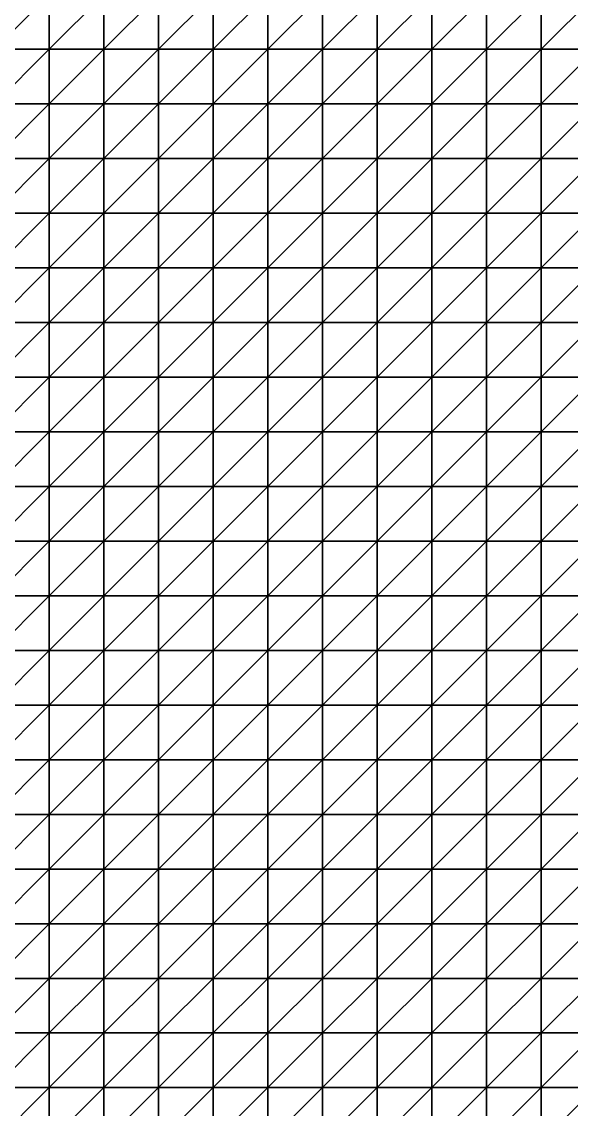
# Model space of a CAD drawing. Header units: metres. Extents: x 351000 to 353000, y 7455000 to 7457000.
# Drawn here: x 351987.5 to 352238.7, y 7455490.1 to 7455987.5 of the extents above; entities that cross this region are included whole.
import ezdxf

# ---------------------------------------------------------------- set-up
doc = ezdxf.new("R2010")
doc.units = ezdxf.units.M

msp = doc.modelspace()

# ---------------------------------------------------------------- linework, layer by layer
at = {"layer": 'TOPOGRAPHY'}
for points in [[(351975, 7455975, 1297.24), (352000, 7455975, 1298.04), (352000, 7456000, 1296.01)], [(351975, 7455975, 1297.24), (352000, 7456000, 1296.01), (351975, 7456000, 1295.95)], [(352000, 7455975, 1298.04), (352025, 7455975, 1298.79), (352025, 7456000, 1295.95)], [(352000, 7455975, 1298.04), (352025, 7456000, 1295.95), (352000, 7456000, 1296.01)], [(352025, 7455975, 1298.79), (352050, 7455975, 1299.53), (352050, 7456000, 1295.9)], [(352025, 7455975, 1298.79), (352050, 7456000, 1295.9), (352025, 7456000, 1295.95)], [(352050, 7455975, 1299.53), (352075, 7455975, 1300.34), (352075, 7456000, 1296)], [(352050, 7455975, 1299.53), (352075, 7456000, 1296), (352050, 7456000, 1295.9)], [(352075, 7455975, 1300.34), (352100, 7455975, 1301.33), (352100, 7456000, 1296.4)], [(352075, 7455975, 1300.34), (352100, 7456000, 1296.4), (352075, 7456000, 1296)], [(352100, 7455975, 1301.33), (352125, 7455975, 1302.6), (352125, 7456000, 1297.26)], [(352100, 7455975, 1301.33), (352125, 7456000, 1297.26), (352100, 7456000, 1296.4)], [(352125, 7455975, 1302.6), (352150, 7455975, 1304.25), (352150, 7456000, 1298.68)], [(352125, 7455975, 1302.6), (352150, 7456000, 1298.68), (352125, 7456000, 1297.26)], [(352150, 7455975, 1304.25), (352175, 7455975, 1306.33), (352175, 7456000, 1300.75)], [(352150, 7455975, 1304.25), (352175, 7456000, 1300.75), (352150, 7456000, 1298.68)], [(352175, 7455975, 1306.33), (352200, 7455975, 1308.88), (352200, 7456000, 1303.46)], [(352175, 7455975, 1306.33), (352200, 7456000, 1303.46), (352175, 7456000, 1300.75)], [(352200, 7455975, 1308.88), (352225, 7455975, 1311.85), (352225, 7456000, 1306.78)], [(352200, 7455975, 1308.88), (352225, 7456000, 1306.78), (352200, 7456000, 1303.46)], [(352225, 7455975, 1311.85), (352250, 7455975, 1315.17), (352250, 7456000, 1310.56)], [(352225, 7455975, 1311.85), (352250, 7456000, 1310.56), (352225, 7456000, 1306.78)], [(351975, 7455950, 1299.24), (352000, 7455950, 1301), (352000, 7455975, 1298.04)], [(351975, 7455950, 1299.24), (352000, 7455975, 1298.04), (351975, 7455975, 1297.24)], [(352000, 7455950, 1301), (352025, 7455950, 1302.71), (352025, 7455975, 1298.79)], [(352000, 7455950, 1301), (352025, 7455975, 1298.79), (352000, 7455975, 1298.04)], [(352025, 7455950, 1302.71), (352050, 7455950, 1304.37), (352050, 7455975, 1299.53)], [(352025, 7455950, 1302.71), (352050, 7455975, 1299.53), (352025, 7455975, 1298.79)], [(352050, 7455950, 1304.37), (352075, 7455950, 1305.96), (352075, 7455975, 1300.34)], [(352050, 7455950, 1304.37), (352075, 7455975, 1300.34), (352050, 7455975, 1299.53)], [(352075, 7455950, 1305.96), (352100, 7455950, 1307.53), (352100, 7455975, 1301.33)], [(352075, 7455950, 1305.96), (352100, 7455975, 1301.33), (352075, 7455975, 1300.34)], [(352100, 7455950, 1307.53), (352125, 7455950, 1309.12), (352125, 7455975, 1302.6)], [(352100, 7455950, 1307.53), (352125, 7455975, 1302.6), (352100, 7455975, 1301.33)], [(352125, 7455950, 1309.12), (352150, 7455950, 1310.81), (352150, 7455975, 1304.25)], [(352125, 7455950, 1309.12), (352150, 7455975, 1304.25), (352125, 7455975, 1302.6)], [(352150, 7455950, 1310.81), (352175, 7455950, 1312.66), (352175, 7455975, 1306.33)], [(352150, 7455950, 1310.81), (352175, 7455975, 1306.33), (352150, 7455975, 1304.25)], [(352175, 7455950, 1312.66), (352200, 7455950, 1314.7), (352200, 7455975, 1308.88)], [(352175, 7455950, 1312.66), (352200, 7455975, 1308.88), (352175, 7455975, 1306.33)], [(352200, 7455950, 1314.7), (352225, 7455950, 1316.95), (352225, 7455975, 1311.85)], [(352200, 7455950, 1314.7), (352225, 7455975, 1311.85), (352200, 7455975, 1308.88)], [(352225, 7455950, 1316.95), (352250, 7455950, 1319.38), (352250, 7455975, 1315.17)], [(352225, 7455950, 1316.95), (352250, 7455975, 1315.17), (352225, 7455975, 1311.85)], [(351975, 7455925, 1301.97), (352000, 7455925, 1304.71), (352000, 7455950, 1301)], [(351975, 7455925, 1301.97), (352000, 7455950, 1301), (351975, 7455950, 1299.24)], [(352000, 7455925, 1304.71), (352025, 7455925, 1307.4), (352025, 7455950, 1302.71)], [(352000, 7455925, 1304.71), (352025, 7455950, 1302.71), (352000, 7455950, 1301)], [(352025, 7455925, 1307.4), (352050, 7455925, 1309.93), (352050, 7455950, 1304.37)], [(352025, 7455925, 1307.4), (352050, 7455950, 1304.37), (352025, 7455950, 1302.71)], [(352050, 7455925, 1309.93), (352075, 7455925, 1312.22), (352075, 7455950, 1305.96)], [(352050, 7455925, 1309.93), (352075, 7455950, 1305.96), (352050, 7455950, 1304.37)], [(352075, 7455925, 1312.22), (352100, 7455925, 1314.24), (352100, 7455950, 1307.53)], [(352075, 7455925, 1312.22), (352100, 7455950, 1307.53), (352075, 7455950, 1305.96)], [(352100, 7455925, 1314.24), (352125, 7455925, 1315.99), (352125, 7455950, 1309.12)], [(352100, 7455925, 1314.24), (352125, 7455950, 1309.12), (352100, 7455950, 1307.53)], [(352125, 7455925, 1315.99), (352150, 7455925, 1317.52), (352150, 7455950, 1310.81)], [(352125, 7455925, 1315.99), (352150, 7455950, 1310.81), (352125, 7455950, 1309.12)], [(352150, 7455925, 1317.52), (352175, 7455925, 1318.89), (352175, 7455950, 1312.66)], [(352150, 7455925, 1317.52), (352175, 7455950, 1312.66), (352150, 7455950, 1310.81)], [(352175, 7455925, 1318.89), (352200, 7455925, 1320.16), (352200, 7455950, 1314.7)], [(352175, 7455925, 1318.89), (352200, 7455950, 1314.7), (352175, 7455950, 1312.66)], [(352200, 7455925, 1320.16), (352225, 7455925, 1321.42), (352225, 7455950, 1316.95)], [(352200, 7455925, 1320.16), (352225, 7455950, 1316.95), (352200, 7455950, 1314.7)], [(352225, 7455925, 1321.42), (352250, 7455925, 1322.69), (352250, 7455950, 1319.38)], [(352225, 7455925, 1321.42), (352250, 7455950, 1319.38), (352225, 7455950, 1316.95)], [(351975, 7455900, 1305.2), (352000, 7455900, 1308.76), (352000, 7455925, 1304.71)], [(351975, 7455900, 1305.2), (352000, 7455925, 1304.71), (351975, 7455925, 1301.97)], [(352000, 7455900, 1308.76), (352025, 7455900, 1312.24), (352025, 7455925, 1307.4)], [(352000, 7455900, 1308.76), (352025, 7455925, 1307.4), (352000, 7455925, 1304.71)], [(352025, 7455900, 1312.24), (352050, 7455900, 1315.44), (352050, 7455925, 1309.93)], [(352025, 7455900, 1312.24), (352050, 7455925, 1309.93), (352025, 7455925, 1307.4)], [(352050, 7455900, 1315.44), (352075, 7455900, 1318.23), (352075, 7455925, 1312.22)], [(352050, 7455900, 1315.44), (352075, 7455925, 1312.22), (352050, 7455925, 1309.93)], [(352075, 7455900, 1318.23), (352100, 7455900, 1320.51), (352100, 7455925, 1314.24)], [(352075, 7455900, 1318.23), (352100, 7455925, 1314.24), (352075, 7455925, 1312.22)], [(352100, 7455900, 1320.51), (352125, 7455900, 1322.25), (352125, 7455925, 1315.99)], [(352100, 7455900, 1320.51), (352125, 7455925, 1315.99), (352100, 7455925, 1314.24)], [(352125, 7455900, 1322.25), (352150, 7455900, 1323.46), (352150, 7455925, 1317.52)], [(352125, 7455900, 1322.25), (352150, 7455925, 1317.52), (352125, 7455925, 1315.99)], [(352150, 7455900, 1323.46), (352175, 7455900, 1324.21), (352175, 7455925, 1318.89)], [(352150, 7455900, 1323.46), (352175, 7455925, 1318.89), (352150, 7455925, 1317.52)], [(352175, 7455900, 1324.21), (352200, 7455900, 1324.6), (352200, 7455925, 1320.16)], [(352175, 7455900, 1324.21), (352200, 7455925, 1320.16), (352175, 7455925, 1318.89)], [(352200, 7455900, 1324.6), (352225, 7455900, 1324.76), (352225, 7455925, 1321.42)], [(352200, 7455900, 1324.6), (352225, 7455925, 1321.42), (352200, 7455925, 1320.16)], [(352225, 7455900, 1324.76), (352250, 7455900, 1324.8), (352250, 7455925, 1322.69)], [(352225, 7455900, 1324.76), (352250, 7455925, 1322.69), (352225, 7455925, 1321.42)], [(351975, 7455875, 1308.44), (352000, 7455875, 1312.5), (352000, 7455900, 1308.76)], [(351975, 7455875, 1308.44), (352000, 7455900, 1308.76), (351975, 7455900, 1305.2)], [(352000, 7455875, 1312.5), (352025, 7455875, 1316.45), (352025, 7455900, 1312.24)], [(352000, 7455875, 1312.5), (352025, 7455900, 1312.24), (352000, 7455900, 1308.76)], [(352025, 7455875, 1316.45), (352050, 7455875, 1320.04), (352050, 7455900, 1315.44)], [(352025, 7455875, 1316.45), (352050, 7455900, 1315.44), (352025, 7455900, 1312.24)], [(352050, 7455875, 1320.04), (352075, 7455875, 1323.08), (352075, 7455900, 1318.23)], [(352050, 7455875, 1320.04), (352075, 7455900, 1318.23), (352050, 7455900, 1315.44)], [(352075, 7455875, 1323.08), (352100, 7455875, 1325.44), (352100, 7455900, 1320.51)], [(352075, 7455875, 1323.08), (352100, 7455900, 1320.51), (352075, 7455900, 1318.23)], [(352100, 7455875, 1325.44), (352125, 7455875, 1327.03), (352125, 7455900, 1322.25)], [(352100, 7455875, 1325.44), (352125, 7455900, 1322.25), (352100, 7455900, 1320.51)], [(352125, 7455875, 1327.03), (352150, 7455875, 1327.87), (352150, 7455900, 1323.46)], [(352125, 7455875, 1327.03), (352150, 7455900, 1323.46), (352125, 7455900, 1322.25)], [(352150, 7455875, 1327.87), (352175, 7455875, 1328.02), (352175, 7455900, 1324.21)], [(352150, 7455875, 1327.87), (352175, 7455900, 1324.21), (352150, 7455900, 1323.46)], [(352175, 7455875, 1328.02), (352200, 7455875, 1327.6), (352200, 7455900, 1324.6)], [(352175, 7455875, 1328.02), (352200, 7455900, 1324.6), (352175, 7455900, 1324.21)], [(352200, 7455875, 1327.6), (352225, 7455875, 1326.78), (352225, 7455900, 1324.76)], [(352200, 7455875, 1327.6), (352225, 7455900, 1324.76), (352200, 7455900, 1324.6)], [(352225, 7455875, 1326.78), (352250, 7455875, 1325.74), (352250, 7455900, 1324.8)], [(352225, 7455875, 1326.78), (352250, 7455900, 1324.8), (352225, 7455900, 1324.76)], [(351975, 7455850, 1311.06), (352000, 7455850, 1315.22), (352000, 7455875, 1312.5)], [(351975, 7455850, 1311.06), (352000, 7455875, 1312.5), (351975, 7455875, 1308.44)], [(352000, 7455850, 1315.22), (352025, 7455850, 1319.26), (352025, 7455875, 1316.45)], [(352000, 7455850, 1315.22), (352025, 7455875, 1316.45), (352000, 7455875, 1312.5)], [(352025, 7455850, 1319.26), (352050, 7455850, 1322.93), (352050, 7455875, 1320.04)], [(352025, 7455850, 1319.26), (352050, 7455875, 1320.04), (352025, 7455875, 1316.45)], [(352050, 7455850, 1322.93), (352075, 7455850, 1326), (352075, 7455875, 1323.08)], [(352050, 7455850, 1322.93), (352075, 7455875, 1323.08), (352050, 7455875, 1320.04)], [(352075, 7455850, 1326), (352100, 7455850, 1328.3), (352100, 7455875, 1325.44)], [(352075, 7455850, 1326), (352100, 7455875, 1325.44), (352075, 7455875, 1323.08)], [(352100, 7455850, 1328.3), (352125, 7455850, 1329.74), (352125, 7455875, 1327.03)], [(352100, 7455850, 1328.3), (352125, 7455875, 1327.03), (352100, 7455875, 1325.44)], [(352125, 7455850, 1329.74), (352150, 7455850, 1330.29), (352150, 7455875, 1327.87)], [(352125, 7455850, 1329.74), (352150, 7455875, 1327.87), (352125, 7455875, 1327.03)], [(352150, 7455850, 1330.29), (352175, 7455850, 1330.02), (352175, 7455875, 1328.02)], [(352150, 7455850, 1330.29), (352175, 7455875, 1328.02), (352150, 7455875, 1327.87)], [(352175, 7455850, 1330.02), (352200, 7455850, 1329.06), (352200, 7455875, 1327.6)], [(352175, 7455850, 1330.02), (352200, 7455875, 1327.6), (352175, 7455875, 1328.02)], [(352200, 7455850, 1329.06), (352225, 7455850, 1327.58), (352225, 7455875, 1326.78)], [(352200, 7455850, 1329.06), (352225, 7455875, 1326.78), (352200, 7455875, 1327.6)], [(352225, 7455850, 1327.58), (352250, 7455850, 1325.8), (352250, 7455875, 1325.74)], [(352225, 7455850, 1327.58), (352250, 7455875, 1325.74), (352225, 7455875, 1326.78)], [(351975, 7455825, 1312.47), (352000, 7455825, 1316.32), (352000, 7455850, 1315.22)], [(351975, 7455825, 1312.47), (352000, 7455850, 1315.22), (351975, 7455850, 1311.06)], [(352000, 7455825, 1316.32), (352025, 7455825, 1320.12), (352025, 7455850, 1319.26)], [(352000, 7455825, 1316.32), (352025, 7455850, 1319.26), (352000, 7455850, 1315.22)], [(352025, 7455825, 1320.12), (352050, 7455825, 1323.6), (352050, 7455850, 1322.93)], [(352025, 7455825, 1320.12), (352050, 7455850, 1322.93), (352025, 7455850, 1319.26)], [(352050, 7455825, 1323.6), (352075, 7455825, 1326.55), (352075, 7455850, 1326)], [(352050, 7455825, 1323.6), (352075, 7455850, 1326), (352050, 7455850, 1322.93)], [(352075, 7455825, 1326.55), (352100, 7455825, 1328.78), (352100, 7455850, 1328.3)], [(352075, 7455825, 1326.55), (352100, 7455850, 1328.3), (352075, 7455850, 1326)], [(352100, 7455825, 1328.78), (352125, 7455825, 1330.16), (352125, 7455850, 1329.74)], [(352100, 7455825, 1328.78), (352125, 7455850, 1329.74), (352100, 7455850, 1328.3)], [(352125, 7455825, 1330.16), (352150, 7455825, 1330.66), (352150, 7455850, 1330.29)], [(352125, 7455825, 1330.16), (352150, 7455850, 1330.29), (352125, 7455850, 1329.74)], [(352150, 7455825, 1330.66), (352175, 7455825, 1330.3), (352175, 7455850, 1330.02)], [(352150, 7455825, 1330.66), (352175, 7455850, 1330.02), (352150, 7455850, 1330.29)], [(352175, 7455825, 1330.3), (352200, 7455825, 1329.19), (352200, 7455850, 1329.06)], [(352175, 7455825, 1330.3), (352200, 7455850, 1329.06), (352175, 7455850, 1330.02)], [(352200, 7455825, 1329.19), (352225, 7455825, 1327.5), (352225, 7455850, 1327.58)], [(352200, 7455825, 1329.19), (352225, 7455850, 1327.58), (352200, 7455850, 1329.06)], [(352225, 7455825, 1327.5), (352250, 7455825, 1325.44), (352250, 7455850, 1325.8)], [(352225, 7455825, 1327.5), (352250, 7455850, 1325.8), (352225, 7455850, 1327.58)], [(351975, 7455800, 1312.24), (352000, 7455800, 1315.48), (352000, 7455825, 1316.32)], [(351975, 7455800, 1312.24), (352000, 7455825, 1316.32), (351975, 7455825, 1312.47)], [(352000, 7455800, 1315.48), (352025, 7455800, 1318.79), (352025, 7455825, 1320.12)], [(352000, 7455800, 1315.48), (352025, 7455825, 1320.12), (352000, 7455825, 1316.32)], [(352025, 7455800, 1318.79), (352050, 7455800, 1321.95), (352050, 7455825, 1323.6)], [(352025, 7455800, 1318.79), (352050, 7455825, 1323.6), (352025, 7455825, 1320.12)], [(352050, 7455800, 1321.95), (352075, 7455800, 1324.73), (352075, 7455825, 1326.55)], [(352050, 7455800, 1321.95), (352075, 7455825, 1326.55), (352050, 7455825, 1323.6)], [(352075, 7455800, 1324.73), (352100, 7455800, 1326.97), (352100, 7455825, 1328.78)], [(352075, 7455800, 1324.73), (352100, 7455825, 1328.78), (352075, 7455825, 1326.55)], [(352100, 7455800, 1326.97), (352125, 7455800, 1328.5), (352125, 7455825, 1330.16)], [(352100, 7455800, 1326.97), (352125, 7455825, 1330.16), (352100, 7455825, 1328.78)], [(352125, 7455800, 1328.5), (352150, 7455800, 1329.25), (352150, 7455825, 1330.66)], [(352125, 7455800, 1328.5), (352150, 7455825, 1330.66), (352125, 7455825, 1330.16)], [(352150, 7455800, 1329.25), (352175, 7455800, 1329.2), (352175, 7455825, 1330.3)], [(352150, 7455800, 1329.25), (352175, 7455825, 1330.3), (352150, 7455825, 1330.66)], [(352175, 7455800, 1329.2), (352200, 7455800, 1328.4), (352200, 7455825, 1329.19)], [(352175, 7455800, 1329.2), (352200, 7455825, 1329.19), (352175, 7455825, 1330.3)], [(352200, 7455800, 1328.4), (352225, 7455800, 1326.98), (352225, 7455825, 1327.5)], [(352200, 7455800, 1328.4), (352225, 7455825, 1327.5), (352200, 7455825, 1329.19)], [(352225, 7455800, 1326.98), (352250, 7455800, 1325.11), (352250, 7455825, 1325.44)], [(352225, 7455800, 1326.98), (352250, 7455825, 1325.44), (352225, 7455825, 1327.5)], [(351975, 7455775, 1310.27), (352000, 7455775, 1312.76), (352000, 7455800, 1315.48)], [(351975, 7455775, 1310.27), (352000, 7455800, 1315.48), (351975, 7455800, 1312.24)], [(352000, 7455775, 1312.76), (352025, 7455775, 1315.49), (352025, 7455800, 1318.79)], [(352000, 7455775, 1312.76), (352025, 7455800, 1318.79), (352000, 7455800, 1315.48)], [(352025, 7455775, 1315.49), (352050, 7455775, 1318.29), (352050, 7455800, 1321.95)], [(352025, 7455775, 1315.49), (352050, 7455800, 1321.95), (352025, 7455800, 1318.79)], [(352050, 7455775, 1318.29), (352075, 7455775, 1320.99), (352075, 7455800, 1324.73)], [(352050, 7455775, 1318.29), (352075, 7455800, 1324.73), (352050, 7455800, 1321.95)], [(352075, 7455775, 1320.99), (352100, 7455775, 1323.38), (352100, 7455800, 1326.97)], [(352075, 7455775, 1320.99), (352100, 7455800, 1326.97), (352075, 7455800, 1324.73)], [(352100, 7455775, 1323.38), (352125, 7455775, 1325.3), (352125, 7455800, 1328.5)], [(352100, 7455775, 1323.38), (352125, 7455800, 1328.5), (352100, 7455800, 1326.97)], [(352125, 7455775, 1325.3), (352150, 7455775, 1326.61), (352150, 7455800, 1329.25)], [(352125, 7455775, 1325.3), (352150, 7455800, 1329.25), (352125, 7455800, 1328.5)], [(352150, 7455775, 1326.61), (352175, 7455775, 1327.23), (352175, 7455800, 1329.2)], [(352150, 7455775, 1326.61), (352175, 7455800, 1329.2), (352150, 7455800, 1329.25)], [(352175, 7455775, 1327.23), (352200, 7455775, 1327.15), (352200, 7455800, 1328.4)], [(352175, 7455775, 1327.23), (352200, 7455800, 1328.4), (352175, 7455800, 1329.2)], [(352200, 7455775, 1327.15), (352225, 7455775, 1326.41), (352225, 7455800, 1326.98)], [(352200, 7455775, 1327.15), (352225, 7455800, 1326.98), (352200, 7455800, 1328.4)], [(352225, 7455775, 1326.41), (352250, 7455775, 1325.11), (352250, 7455800, 1325.11)], [(352225, 7455775, 1326.41), (352250, 7455800, 1325.11), (352225, 7455800, 1326.98)], [(351975, 7455750, 1306.84), (352000, 7455750, 1308.59), (352000, 7455775, 1312.76)], [(351975, 7455750, 1306.84), (352000, 7455775, 1312.76), (351975, 7455775, 1310.27)], [(352000, 7455750, 1308.59), (352025, 7455750, 1310.79), (352025, 7455775, 1315.49)], [(352000, 7455750, 1308.59), (352025, 7455775, 1315.49), (352000, 7455775, 1312.76)], [(352025, 7455750, 1310.79), (352050, 7455750, 1313.33), (352050, 7455775, 1318.29)], [(352025, 7455750, 1310.79), (352050, 7455775, 1318.29), (352025, 7455775, 1315.49)], [(352050, 7455750, 1313.33), (352075, 7455750, 1316.05), (352075, 7455775, 1320.99)], [(352050, 7455750, 1313.33), (352075, 7455775, 1320.99), (352050, 7455775, 1318.29)], [(352075, 7455750, 1316.05), (352100, 7455750, 1318.76), (352100, 7455775, 1323.38)], [(352075, 7455750, 1316.05), (352100, 7455775, 1323.38), (352075, 7455775, 1320.99)], [(352100, 7455750, 1318.76), (352125, 7455750, 1321.25), (352125, 7455775, 1325.3)], [(352100, 7455750, 1318.76), (352125, 7455775, 1325.3), (352100, 7455775, 1323.38)], [(352125, 7455750, 1321.25), (352150, 7455750, 1323.35), (352150, 7455775, 1326.61)], [(352125, 7455750, 1321.25), (352150, 7455775, 1326.61), (352125, 7455775, 1325.3)], [(352150, 7455750, 1323.35), (352175, 7455750, 1324.89), (352175, 7455775, 1327.23)], [(352150, 7455750, 1323.35), (352175, 7455775, 1327.23), (352150, 7455775, 1326.61)], [(352175, 7455750, 1324.89), (352200, 7455750, 1325.78), (352200, 7455775, 1327.15)], [(352175, 7455750, 1324.89), (352200, 7455775, 1327.15), (352175, 7455775, 1327.23)], [(352200, 7455750, 1325.78), (352225, 7455750, 1325.97), (352225, 7455775, 1326.41)], [(352200, 7455750, 1325.78), (352225, 7455775, 1326.41), (352200, 7455775, 1327.15)], [(352225, 7455750, 1325.97), (352250, 7455750, 1325.47), (352250, 7455775, 1325.11)], [(352225, 7455750, 1325.97), (352250, 7455775, 1325.11), (352225, 7455775, 1326.41)], [(351975, 7455725, 1302.54), (352000, 7455725, 1303.73), (352000, 7455750, 1308.59)], [(351975, 7455725, 1302.54), (352000, 7455750, 1308.59), (351975, 7455750, 1306.84)], [(352000, 7455725, 1303.73), (352025, 7455725, 1305.56), (352025, 7455750, 1310.79)], [(352000, 7455725, 1303.73), (352025, 7455750, 1310.79), (352000, 7455750, 1308.59)], [(352025, 7455725, 1305.56), (352050, 7455725, 1307.97), (352050, 7455750, 1313.33)], [(352025, 7455725, 1305.56), (352050, 7455750, 1313.33), (352025, 7455750, 1310.79)], [(352050, 7455725, 1307.97), (352075, 7455725, 1310.82), (352075, 7455750, 1316.05)], [(352050, 7455725, 1307.97), (352075, 7455750, 1316.05), (352050, 7455750, 1313.33)], [(352075, 7455725, 1310.82), (352100, 7455725, 1313.93), (352100, 7455750, 1318.76)], [(352075, 7455725, 1310.82), (352100, 7455750, 1318.76), (352075, 7455750, 1316.05)], [(352100, 7455725, 1313.93), (352125, 7455725, 1317.07), (352125, 7455750, 1321.25)], [(352100, 7455725, 1313.93), (352125, 7455750, 1321.25), (352100, 7455750, 1318.76)], [(352125, 7455725, 1317.07), (352150, 7455725, 1320.01), (352150, 7455750, 1323.35)], [(352125, 7455725, 1317.07), (352150, 7455750, 1323.35), (352125, 7455750, 1321.25)], [(352150, 7455725, 1320.01), (352175, 7455725, 1322.54), (352175, 7455750, 1324.89)], [(352150, 7455725, 1320.01), (352175, 7455750, 1324.89), (352150, 7455750, 1323.35)], [(352175, 7455725, 1322.54), (352200, 7455725, 1324.45), (352200, 7455750, 1325.78)], [(352175, 7455725, 1322.54), (352200, 7455750, 1325.78), (352175, 7455750, 1324.89)], [(352200, 7455725, 1324.45), (352225, 7455725, 1325.63), (352225, 7455750, 1325.97)], [(352200, 7455725, 1324.45), (352225, 7455750, 1325.97), (352200, 7455750, 1325.78)], [(352225, 7455725, 1325.63), (352250, 7455725, 1325.98), (352250, 7455750, 1325.47)], [(352225, 7455725, 1325.63), (352250, 7455750, 1325.47), (352225, 7455750, 1325.97)], [(351975, 7455700, 1298.14), (352000, 7455700, 1299.04), (352000, 7455725, 1303.73)], [(351975, 7455700, 1298.14), (352000, 7455725, 1303.73), (351975, 7455725, 1302.54)], [(352000, 7455700, 1299.04), (352025, 7455700, 1300.7), (352025, 7455725, 1305.56)], [(352000, 7455700, 1299.04), (352025, 7455725, 1305.56), (352000, 7455725, 1303.73)], [(352025, 7455700, 1300.7), (352050, 7455700, 1303.09), (352050, 7455725, 1307.97)], [(352025, 7455700, 1300.7), (352050, 7455725, 1307.97), (352025, 7455725, 1305.56)], [(352050, 7455700, 1303.09), (352075, 7455700, 1306.12), (352075, 7455725, 1310.82)], [(352050, 7455700, 1303.09), (352075, 7455725, 1310.82), (352050, 7455725, 1307.97)], [(352075, 7455700, 1306.12), (352100, 7455700, 1309.59), (352100, 7455725, 1313.93)], [(352075, 7455700, 1306.12), (352100, 7455725, 1313.93), (352075, 7455725, 1310.82)], [(352100, 7455700, 1309.59), (352125, 7455700, 1313.29), (352125, 7455725, 1317.07)], [(352100, 7455700, 1309.59), (352125, 7455725, 1317.07), (352100, 7455725, 1313.93)], [(352125, 7455700, 1313.29), (352150, 7455700, 1316.95), (352150, 7455725, 1320.01)], [(352125, 7455700, 1313.29), (352150, 7455725, 1320.01), (352125, 7455725, 1317.07)], [(352150, 7455700, 1316.95), (352175, 7455700, 1320.3), (352175, 7455725, 1322.54)], [(352150, 7455700, 1316.95), (352175, 7455725, 1322.54), (352150, 7455725, 1320.01)], [(352175, 7455700, 1320.3), (352200, 7455700, 1323.08), (352200, 7455725, 1324.45)], [(352175, 7455700, 1320.3), (352200, 7455725, 1324.45), (352175, 7455725, 1322.54)], [(352200, 7455700, 1323.08), (352225, 7455700, 1325.09), (352225, 7455725, 1325.63)], [(352200, 7455700, 1323.08), (352225, 7455725, 1325.63), (352200, 7455725, 1324.45)], [(352225, 7455700, 1325.09), (352250, 7455700, 1326.18), (352250, 7455725, 1325.98)], [(352225, 7455700, 1325.09), (352250, 7455725, 1325.98), (352225, 7455725, 1325.63)], [(351975, 7455675, 1294.45), (352000, 7455675, 1295.33), (352000, 7455700, 1299.04)], [(351975, 7455675, 1294.45), (352000, 7455700, 1299.04), (351975, 7455700, 1298.14)], [(352000, 7455675, 1295.33), (352025, 7455675, 1296.98), (352025, 7455700, 1300.7)], [(352000, 7455675, 1295.33), (352025, 7455700, 1300.7), (352000, 7455700, 1299.04)], [(352025, 7455675, 1296.98), (352050, 7455675, 1299.41), (352050, 7455700, 1303.09)], [(352025, 7455675, 1296.98), (352050, 7455700, 1303.09), (352025, 7455700, 1300.7)], [(352050, 7455675, 1299.41), (352075, 7455675, 1302.53), (352075, 7455700, 1306.12)], [(352050, 7455675, 1299.41), (352075, 7455700, 1306.12), (352050, 7455700, 1303.09)], [(352075, 7455675, 1302.53), (352100, 7455675, 1306.2), (352100, 7455700, 1309.59)], [(352075, 7455675, 1302.53), (352100, 7455700, 1309.59), (352075, 7455700, 1306.12)], [(352100, 7455675, 1306.2), (352125, 7455675, 1310.2), (352125, 7455700, 1313.29)], [(352100, 7455675, 1306.2), (352125, 7455700, 1313.29), (352100, 7455700, 1309.59)], [(352125, 7455675, 1310.2), (352150, 7455675, 1314.25), (352150, 7455700, 1316.95)], [(352125, 7455675, 1310.2), (352150, 7455700, 1316.95), (352125, 7455700, 1313.29)], [(352150, 7455675, 1314.25), (352175, 7455675, 1318.08), (352175, 7455700, 1320.3)], [(352150, 7455675, 1314.25), (352175, 7455700, 1320.3), (352150, 7455700, 1316.95)], [(352175, 7455675, 1318.08), (352200, 7455675, 1321.4), (352200, 7455700, 1323.08)], [(352175, 7455675, 1318.08), (352200, 7455700, 1323.08), (352175, 7455700, 1320.3)], [(352200, 7455675, 1321.4), (352225, 7455675, 1323.95), (352225, 7455700, 1325.09)], [(352200, 7455675, 1321.4), (352225, 7455700, 1325.09), (352200, 7455700, 1323.08)], [(352225, 7455675, 1323.95), (352250, 7455675, 1325.56), (352250, 7455700, 1326.18)], [(352225, 7455675, 1323.95), (352250, 7455700, 1326.18), (352225, 7455700, 1325.09)], [(351975, 7455650, 1292.06), (352000, 7455650, 1293.14), (352000, 7455675, 1295.33)], [(351975, 7455650, 1292.06), (352000, 7455675, 1295.33), (351975, 7455675, 1294.45)], [(352000, 7455650, 1293.14), (352025, 7455650, 1294.87), (352025, 7455675, 1296.98)], [(352000, 7455650, 1293.14), (352025, 7455675, 1296.98), (352000, 7455675, 1295.33)], [(352025, 7455650, 1294.87), (352050, 7455650, 1297.27), (352050, 7455675, 1299.41)], [(352025, 7455650, 1294.87), (352050, 7455675, 1299.41), (352025, 7455675, 1296.98)], [(352050, 7455650, 1297.27), (352075, 7455650, 1300.31), (352075, 7455675, 1302.53)], [(352050, 7455650, 1297.27), (352075, 7455675, 1302.53), (352050, 7455675, 1299.41)], [(352075, 7455650, 1300.31), (352100, 7455650, 1303.87), (352100, 7455675, 1306.2)], [(352075, 7455650, 1300.31), (352100, 7455675, 1306.2), (352075, 7455675, 1302.53)], [(352100, 7455650, 1303.87), (352125, 7455650, 1307.77), (352125, 7455675, 1310.2)], [(352100, 7455650, 1303.87), (352125, 7455675, 1310.2), (352100, 7455675, 1306.2)], [(352125, 7455650, 1307.77), (352150, 7455650, 1311.78), (352150, 7455675, 1314.25)], [(352125, 7455650, 1307.77), (352150, 7455675, 1314.25), (352125, 7455675, 1310.2)], [(352150, 7455650, 1311.78), (352175, 7455650, 1315.64), (352175, 7455675, 1318.08)], [(352150, 7455650, 1311.78), (352175, 7455675, 1318.08), (352150, 7455675, 1314.25)], [(352175, 7455650, 1315.64), (352200, 7455650, 1319.06), (352200, 7455675, 1321.4)], [(352175, 7455650, 1315.64), (352200, 7455675, 1321.4), (352175, 7455675, 1318.08)], [(352200, 7455650, 1319.06), (352225, 7455650, 1321.8), (352225, 7455675, 1323.95)], [(352200, 7455650, 1319.06), (352225, 7455675, 1323.95), (352200, 7455675, 1321.4)], [(352225, 7455650, 1321.8), (352250, 7455650, 1323.65), (352250, 7455675, 1325.56)], [(352225, 7455650, 1321.8), (352250, 7455675, 1325.56), (352225, 7455675, 1323.95)], [(351975, 7455625, 1291.25), (352000, 7455625, 1292.63), (352000, 7455650, 1293.14)], [(351975, 7455625, 1291.25), (352000, 7455650, 1293.14), (351975, 7455650, 1292.06)], [(352000, 7455625, 1292.63), (352025, 7455625, 1294.41), (352025, 7455650, 1294.87)], [(352000, 7455625, 1292.63), (352025, 7455650, 1294.87), (352000, 7455650, 1293.14)], [(352025, 7455625, 1294.41), (352050, 7455625, 1296.65), (352050, 7455650, 1297.27)], [(352025, 7455625, 1294.41), (352050, 7455650, 1297.27), (352025, 7455650, 1294.87)], [(352050, 7455625, 1296.65), (352075, 7455625, 1299.35), (352075, 7455650, 1300.31)], [(352050, 7455625, 1296.65), (352075, 7455650, 1300.31), (352050, 7455650, 1297.27)], [(352075, 7455625, 1299.35), (352100, 7455625, 1302.44), (352100, 7455650, 1303.87)], [(352075, 7455625, 1299.35), (352100, 7455650, 1303.87), (352075, 7455650, 1300.31)], [(352100, 7455625, 1302.44), (352125, 7455625, 1305.81), (352125, 7455650, 1307.77)], [(352100, 7455625, 1302.44), (352125, 7455650, 1307.77), (352100, 7455650, 1303.87)], [(352125, 7455625, 1305.81), (352150, 7455625, 1309.31), (352150, 7455650, 1311.78)], [(352125, 7455625, 1305.81), (352150, 7455650, 1311.78), (352125, 7455650, 1307.77)], [(352150, 7455625, 1309.31), (352175, 7455625, 1312.72), (352175, 7455650, 1315.64)], [(352150, 7455625, 1309.31), (352175, 7455650, 1315.64), (352150, 7455650, 1311.78)], [(352175, 7455625, 1312.72), (352200, 7455625, 1315.83), (352200, 7455650, 1319.06)], [(352175, 7455625, 1312.72), (352200, 7455650, 1319.06), (352175, 7455650, 1315.64)], [(352200, 7455625, 1315.83), (352225, 7455625, 1318.41), (352225, 7455650, 1321.8)], [(352200, 7455625, 1315.83), (352225, 7455650, 1321.8), (352200, 7455650, 1319.06)], [(352225, 7455625, 1318.41), (352250, 7455625, 1320.26), (352250, 7455650, 1323.65)], [(352225, 7455625, 1318.41), (352250, 7455650, 1323.65), (352225, 7455650, 1321.8)], [(351975, 7455600, 1291.88), (352000, 7455600, 1293.56), (352000, 7455625, 1292.63)], [(351975, 7455600, 1291.88), (352000, 7455625, 1292.63), (351975, 7455625, 1291.25)], [(352000, 7455600, 1293.56), (352025, 7455600, 1295.31), (352025, 7455625, 1294.41)], [(352000, 7455600, 1293.56), (352025, 7455625, 1294.41), (352000, 7455625, 1292.63)], [(352025, 7455600, 1295.31), (352050, 7455600, 1297.2), (352050, 7455625, 1296.65)], [(352025, 7455600, 1295.31), (352050, 7455625, 1296.65), (352025, 7455625, 1294.41)], [(352050, 7455600, 1297.2), (352075, 7455600, 1299.28), (352075, 7455625, 1299.35)], [(352050, 7455600, 1297.2), (352075, 7455625, 1299.35), (352050, 7455625, 1296.65)], [(352075, 7455600, 1299.28), (352100, 7455600, 1301.57), (352100, 7455625, 1302.44)], [(352075, 7455600, 1299.28), (352100, 7455625, 1302.44), (352075, 7455625, 1299.35)], [(352100, 7455600, 1301.57), (352125, 7455600, 1304.03), (352125, 7455625, 1305.81)], [(352100, 7455600, 1301.57), (352125, 7455625, 1305.81), (352100, 7455625, 1302.44)], [(352125, 7455600, 1304.03), (352150, 7455600, 1306.61), (352150, 7455625, 1309.31)], [(352125, 7455600, 1304.03), (352150, 7455625, 1309.31), (352125, 7455625, 1305.81)], [(352150, 7455600, 1306.61), (352175, 7455600, 1309.2), (352175, 7455625, 1312.72)], [(352150, 7455600, 1306.61), (352175, 7455625, 1312.72), (352150, 7455625, 1309.31)], [(352175, 7455600, 1309.2), (352200, 7455600, 1311.64), (352200, 7455625, 1315.83)], [(352175, 7455600, 1309.2), (352200, 7455625, 1315.83), (352175, 7455625, 1312.72)], [(352200, 7455600, 1311.64), (352225, 7455600, 1313.79), (352225, 7455625, 1318.41)], [(352200, 7455600, 1311.64), (352225, 7455625, 1318.41), (352200, 7455625, 1315.83)], [(352225, 7455600, 1313.79), (352250, 7455600, 1315.47), (352250, 7455625, 1320.26)], [(352225, 7455600, 1313.79), (352250, 7455625, 1320.26), (352225, 7455625, 1318.41)], [(351975, 7455575, 1293.49), (352000, 7455575, 1295.38), (352000, 7455600, 1293.56)], [(351975, 7455575, 1293.49), (352000, 7455600, 1293.56), (351975, 7455600, 1291.88)], [(352000, 7455575, 1295.38), (352025, 7455575, 1296.98), (352025, 7455600, 1295.31)], [(352000, 7455575, 1295.38), (352025, 7455600, 1295.31), (352000, 7455600, 1293.56)], [(352025, 7455575, 1296.98), (352050, 7455575, 1298.36), (352050, 7455600, 1297.2)], [(352025, 7455575, 1296.98), (352050, 7455600, 1297.2), (352025, 7455600, 1295.31)], [(352050, 7455575, 1298.36), (352075, 7455575, 1299.63), (352075, 7455600, 1299.28)], [(352050, 7455575, 1298.36), (352075, 7455600, 1299.28), (352050, 7455600, 1297.2)], [(352075, 7455575, 1299.63), (352100, 7455575, 1300.88), (352100, 7455600, 1301.57)], [(352075, 7455575, 1299.63), (352100, 7455600, 1301.57), (352075, 7455600, 1299.28)], [(352100, 7455575, 1300.88), (352125, 7455575, 1302.2), (352125, 7455600, 1304.03)], [(352100, 7455575, 1300.88), (352125, 7455600, 1304.03), (352100, 7455600, 1301.57)], [(352125, 7455575, 1302.2), (352150, 7455575, 1303.61), (352150, 7455600, 1306.61)], [(352125, 7455575, 1302.2), (352150, 7455600, 1306.61), (352125, 7455600, 1304.03)], [(352150, 7455575, 1303.61), (352175, 7455575, 1305.13), (352175, 7455600, 1309.2)], [(352150, 7455575, 1303.61), (352175, 7455600, 1309.2), (352150, 7455600, 1306.61)], [(352175, 7455575, 1305.13), (352200, 7455575, 1306.71), (352200, 7455600, 1311.64)], [(352175, 7455575, 1305.13), (352200, 7455600, 1311.64), (352175, 7455600, 1309.2)], [(352200, 7455575, 1306.71), (352225, 7455575, 1308.27), (352225, 7455600, 1313.79)], [(352200, 7455575, 1306.71), (352225, 7455600, 1313.79), (352200, 7455600, 1311.64)], [(352225, 7455575, 1308.27), (352250, 7455575, 1309.7), (352250, 7455600, 1315.47)], [(352225, 7455575, 1308.27), (352250, 7455600, 1315.47), (352225, 7455600, 1313.79)], [(351975, 7455550, 1295.4), (352000, 7455550, 1297.39), (352000, 7455575, 1295.38)], [(351975, 7455550, 1295.4), (352000, 7455575, 1295.38), (351975, 7455575, 1293.49)], [(352000, 7455550, 1297.39), (352025, 7455550, 1298.74), (352025, 7455575, 1296.98)], [(352000, 7455550, 1297.39), (352025, 7455575, 1296.98), (352000, 7455575, 1295.38)], [(352025, 7455550, 1298.74), (352050, 7455550, 1299.54), (352050, 7455575, 1298.36)], [(352025, 7455550, 1298.74), (352050, 7455575, 1298.36), (352025, 7455575, 1296.98)], [(352050, 7455550, 1299.54), (352075, 7455550, 1299.94), (352075, 7455575, 1299.63)], [(352050, 7455550, 1299.54), (352075, 7455575, 1299.63), (352050, 7455575, 1298.36)], [(352075, 7455550, 1299.94), (352100, 7455550, 1300.11), (352100, 7455575, 1300.88)], [(352075, 7455550, 1299.94), (352100, 7455575, 1300.88), (352075, 7455575, 1299.63)], [(352100, 7455550, 1300.11), (352125, 7455550, 1300.23), (352125, 7455575, 1302.2)], [(352100, 7455550, 1300.11), (352125, 7455575, 1302.2), (352100, 7455575, 1300.88)], [(352125, 7455550, 1300.23), (352150, 7455550, 1300.43), (352150, 7455575, 1303.61)], [(352125, 7455550, 1300.23), (352150, 7455575, 1303.61), (352125, 7455575, 1302.2)], [(352150, 7455550, 1300.43), (352175, 7455550, 1300.83), (352175, 7455575, 1305.13)], [(352150, 7455550, 1300.43), (352175, 7455575, 1305.13), (352150, 7455575, 1303.61)], [(352175, 7455550, 1300.83), (352200, 7455550, 1301.49), (352200, 7455575, 1306.71)], [(352175, 7455550, 1300.83), (352200, 7455575, 1306.71), (352175, 7455575, 1305.13)], [(352200, 7455550, 1301.49), (352225, 7455550, 1302.42), (352225, 7455575, 1308.27)], [(352200, 7455550, 1301.49), (352225, 7455575, 1308.27), (352200, 7455575, 1306.71)], [(352225, 7455550, 1302.42), (352250, 7455550, 1303.56), (352250, 7455575, 1309.7)], [(352225, 7455550, 1302.42), (352250, 7455575, 1309.7), (352225, 7455575, 1308.27)], [(351975, 7455525, 1296.91), (352000, 7455525, 1298.9), (352000, 7455550, 1297.39)], [(351975, 7455525, 1296.91), (352000, 7455550, 1297.39), (351975, 7455550, 1295.4)], [(352000, 7455525, 1298.9), (352025, 7455525, 1300), (352025, 7455550, 1298.74)], [(352000, 7455525, 1298.9), (352025, 7455550, 1298.74), (352000, 7455550, 1297.39)], [(352025, 7455525, 1300), (352050, 7455525, 1300.28), (352050, 7455550, 1299.54)], [(352025, 7455525, 1300), (352050, 7455550, 1299.54), (352025, 7455550, 1298.74)], [(352050, 7455525, 1300.28), (352075, 7455525, 1299.94), (352075, 7455550, 1299.94)], [(352050, 7455525, 1300.28), (352075, 7455550, 1299.94), (352050, 7455550, 1299.54)], [(352075, 7455525, 1299.94), (352100, 7455525, 1299.17), (352100, 7455550, 1300.11)], [(352075, 7455525, 1299.94), (352100, 7455550, 1300.11), (352075, 7455550, 1299.94)], [(352100, 7455525, 1299.17), (352125, 7455525, 1298.24), (352125, 7455550, 1300.23)], [(352100, 7455525, 1299.17), (352125, 7455550, 1300.23), (352100, 7455550, 1300.11)], [(352125, 7455525, 1298.24), (352150, 7455525, 1297.37), (352150, 7455550, 1300.43)], [(352125, 7455525, 1298.24), (352150, 7455550, 1300.43), (352125, 7455550, 1300.23)], [(352150, 7455525, 1297.37), (352175, 7455525, 1296.77), (352175, 7455550, 1300.83)], [(352150, 7455525, 1297.37), (352175, 7455550, 1300.83), (352150, 7455550, 1300.43)], [(352175, 7455525, 1296.77), (352200, 7455525, 1296.59), (352200, 7455550, 1301.49)], [(352175, 7455525, 1296.77), (352200, 7455550, 1301.49), (352175, 7455550, 1300.83)], [(352200, 7455525, 1296.59), (352225, 7455525, 1296.92), (352225, 7455550, 1302.42)], [(352200, 7455525, 1296.59), (352225, 7455550, 1302.42), (352200, 7455550, 1301.49)], [(352225, 7455525, 1296.92), (352250, 7455525, 1297.76), (352250, 7455550, 1303.56)], [(352225, 7455525, 1296.92), (352250, 7455550, 1303.56), (352225, 7455550, 1302.42)], [(351975, 7455500, 1297.45), (352000, 7455500, 1299.45), (352000, 7455525, 1298.9)], [(351975, 7455500, 1297.45), (352000, 7455525, 1298.9), (351975, 7455525, 1296.91)], [(352000, 7455500, 1299.45), (352025, 7455500, 1300.39), (352025, 7455525, 1300)], [(352000, 7455500, 1299.45), (352025, 7455525, 1300), (352000, 7455525, 1298.9)], [(352025, 7455500, 1300.39), (352050, 7455500, 1300.37), (352050, 7455525, 1300.28)], [(352025, 7455500, 1300.39), (352050, 7455525, 1300.28), (352025, 7455525, 1300)], [(352050, 7455500, 1300.37), (352075, 7455500, 1299.54), (352075, 7455525, 1299.94)], [(352050, 7455500, 1300.37), (352075, 7455525, 1299.94), (352050, 7455525, 1300.28)], [(352075, 7455500, 1299.54), (352100, 7455500, 1298.16), (352100, 7455525, 1299.17)], [(352075, 7455500, 1299.54), (352100, 7455525, 1299.17), (352075, 7455525, 1299.94)], [(352100, 7455500, 1298.16), (352125, 7455500, 1296.5), (352125, 7455525, 1298.24)], [(352100, 7455500, 1298.16), (352125, 7455525, 1298.24), (352100, 7455525, 1299.17)], [(352125, 7455500, 1296.5), (352150, 7455500, 1294.85), (352150, 7455525, 1297.37)], [(352125, 7455500, 1296.5), (352150, 7455525, 1297.37), (352125, 7455525, 1298.24)], [(352150, 7455500, 1294.85), (352175, 7455500, 1293.49), (352175, 7455525, 1296.77)], [(352150, 7455500, 1294.85), (352175, 7455525, 1296.77), (352150, 7455525, 1297.37)], [(352175, 7455500, 1293.49), (352200, 7455500, 1292.62), (352200, 7455525, 1296.59)], [(352175, 7455500, 1293.49), (352200, 7455525, 1296.59), (352175, 7455525, 1296.77)], [(352200, 7455500, 1292.62), (352225, 7455500, 1292.41), (352225, 7455525, 1296.92)], [(352200, 7455500, 1292.62), (352225, 7455525, 1296.92), (352200, 7455525, 1296.59)], [(352225, 7455500, 1292.41), (352250, 7455500, 1292.91), (352250, 7455525, 1297.76)], [(352225, 7455500, 1292.41), (352250, 7455525, 1297.76), (352225, 7455525, 1296.92)], [(351975, 7455475, 1296.78), (352000, 7455475, 1298.85), (352000, 7455500, 1299.45)], [(351975, 7455475, 1296.78), (352000, 7455500, 1299.45), (351975, 7455500, 1297.45)], [(352000, 7455475, 1298.85), (352025, 7455475, 1299.85), (352025, 7455500, 1300.39)], [(352000, 7455475, 1298.85), (352025, 7455500, 1300.39), (352000, 7455500, 1299.45)], [(352025, 7455475, 1299.85), (352050, 7455475, 1299.82), (352050, 7455500, 1300.37)], [(352025, 7455475, 1299.85), (352050, 7455500, 1300.37), (352025, 7455500, 1300.39)], [(352050, 7455475, 1299.82), (352075, 7455475, 1298.91), (352075, 7455500, 1299.54)], [(352050, 7455475, 1299.82), (352075, 7455500, 1299.54), (352050, 7455500, 1300.37)], [(352075, 7455475, 1298.91), (352100, 7455475, 1297.32), (352100, 7455500, 1298.16)], [(352075, 7455475, 1298.91), (352100, 7455500, 1298.16), (352075, 7455500, 1299.54)], [(352100, 7455475, 1297.32), (352125, 7455475, 1295.35), (352125, 7455500, 1296.5)], [(352100, 7455475, 1297.32), (352125, 7455500, 1296.5), (352100, 7455500, 1298.16)], [(352125, 7455475, 1295.35), (352150, 7455475, 1293.28), (352150, 7455500, 1294.85)], [(352125, 7455475, 1295.35), (352150, 7455500, 1294.85), (352125, 7455500, 1296.5)], [(352150, 7455475, 1293.28), (352175, 7455475, 1291.43), (352175, 7455500, 1293.49)], [(352150, 7455475, 1293.28), (352175, 7455500, 1293.49), (352150, 7455500, 1294.85)], [(352175, 7455475, 1291.43), (352200, 7455475, 1290.05), (352200, 7455500, 1292.62)], [(352175, 7455475, 1291.43), (352200, 7455500, 1292.62), (352175, 7455500, 1293.49)], [(352200, 7455475, 1290.05), (352225, 7455475, 1289.33), (352225, 7455500, 1292.41)], [(352200, 7455475, 1290.05), (352225, 7455500, 1292.41), (352200, 7455500, 1292.62)], [(352225, 7455475, 1289.33), (352250, 7455475, 1289.4), (352250, 7455500, 1292.91)], [(352225, 7455475, 1289.33), (352250, 7455500, 1292.91), (352225, 7455500, 1292.41)]]:
    msp.add_3dface(points, dxfattribs=at)

doc.saveas('drawing.dxf')
